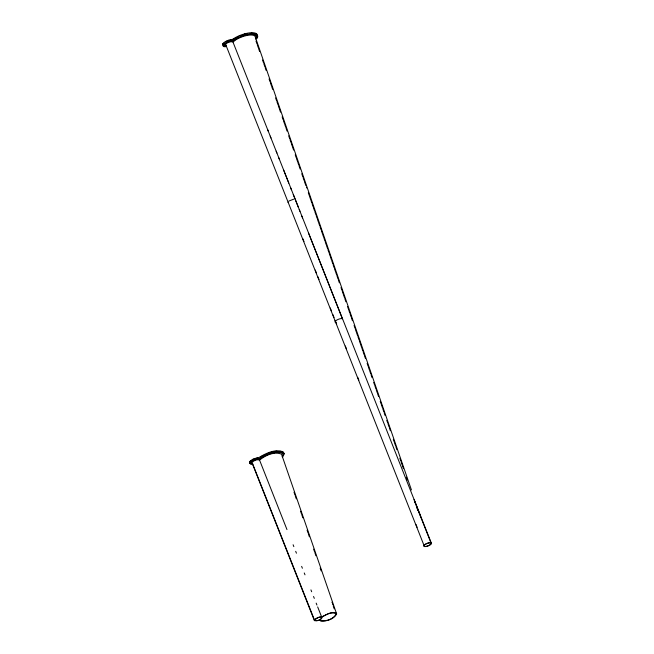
<?xml version="1.0" encoding="UTF-8"?>
<svg xmlns="http://www.w3.org/2000/svg" width="654" height="654" viewBox="0 0 654 654"><rect width="100%" height="100%" fill="white"/><g stroke="black" fill="none" stroke-linecap="round" stroke-linejoin="round"><path stroke-width="0.98" d="M226.031 41.562L226.954 41.202L226.603 41.562M230.478 40.237L231.034 39.869L230.11 40.237M231.418 41.055C229.366 40.94 232.333 42.101 231.009 39.943M240.885 35.52L240.067 35.61M242.315 34.981L243.206 34.564L242.683 34.981M256.384 35.022C254.153 35.177 257.562 35.896 255.951 33.983M250.964 460.596L251.52 460.236M250.049 463.621L251.005 463.31M251.373 461.708L252.338 461.397M251.815 464.471L252.771 464.16M254.61 458.748L255.567 458.438M255.019 459.86L255.976 459.549M257.071 459.321L258.028 459.01M259.074 459.239L260.03 458.928M262.189 455.822L263.145 455.511M262.597 456.933L263.554 456.623M264.29 454.751L265.213 454.391M264.698 455.863L265.655 455.552M266.946 454.898L267.903 454.587M269.276 454.064L270.233 453.753M271.197 452.274L272.154 451.963M271.606 453.386L272.563 453.075M273.871 452.887L274.835 452.576M275.596 451.464L276.307 451.072M276.004 452.576L276.969 452.266M279.618 452.568L280.582 452.257L280.165 451.146M280.991 452.862L281.948 452.552M282.013 453.361L282.969 453.05L282.152 451.881M282.651 454.031L283.607 453.721M282.888 454.857L283.844 454.546L283.435 453.435M282.724 455.813L283.681 455.503M288.054 202.061L288.12 202.495M314.574 620.254C323.248 612.062 323.722 622.346 314.574 620.254L252.55 463.588M223.366 43.524L224.052 43.205M236.454 37.638L235.718 37.875M246.91 33.673L247.604 33.673M256.687 458.135L257.619 457.898M268.892 452.879L269.824 452.642M282.176 456.803L283.108 456.566M286.975 529.577L259.556 460.081C265.401 455.454 274.214 451.146 281.522 454.178L336.622 613.91M321.784 617.335C325.643 614.498 330.818 611.989 335.625 613.346L336.066 614.196C333.352 619.093 326.42 621.406 321.024 620.687C318.653 619.371 322.667 618.847 321.784 617.335L317.664 606.912M288.798 201.089L293.621 199.208M273.568 451.62L274.418 451.464M280.689 451.603L281.539 451.44M238.432 36.657L237.704 36.73L238.416 36.338M266.775 453.549L267.494 453.475M228.581 40.36L228.025 40.728L228.598 40.72M251.34 33.019L251.904 33.019M234.418 38.537L233.83 39.011M225.949 46.058L225.262 46.499L226.161 46.082M253.572 459.28C251.994 458.985 252.82 461.078 253.981 460.391M250.85 461.258C249.288 461.168 250.188 463.065 251.291 462.427M259.556 460.081C256.989 459.108 253.499 460.579 251.978 462.754L314.427 620.654L316.814 620.859L319.667 619.845L320.713 621.055C326.469 621.57 333.744 619.248 336.663 614.016L336.23 613.109C330.066 610.484 325.095 616.828 319.487 617.196C317.631 617.752 314.999 618.406 314.329 620.425M278.898 452.159L277.942 452.47L277.533 451.358M261.248 456.647C259.671 456.329 260.488 458.552 261.657 457.759M251.528 463.923L250.572 464.234L250.163 463.122M331.938 602.22L332.142 602.677M431.427 543.302A4.079 1.373 -21.6 0 0 425.648 544.054A4.079 1.373 -21.6 0 0 425.729 546.564A4.079 1.373 -21.6 0 0 431.427 543.302L232.971 42.052A4.079 1.414 -20.2 0 0 227.805 42.698A4.079 1.414 -20.2 0 0 225.859 45.428M302.843 238.71L303.971 241.563M315.244 270.037L316.373 272.89M317.877 276.683L319.005 279.536M330.278 308.009L331.406 310.863M332.911 314.656L334.039 317.509M335.167 320.354L336.671 324.155M345.312 345.982L346.44 348.835M357.722 377.317L358.842 380.162M415.977 524.459L417.105 527.312M225.597 44.3L423.996 545.395M267.625 129.549L268.369 131.429M270.233 136.122L270.977 138.002M276.176 151.164L276.92 153.044M278.776 157.745L279.52 159.625M283.607 169.966L288.806 183.128M290.662 187.829L291.406 189.709M293.262 194.41L298.461 207.571M299.205 209.452L299.949 211.332M301.805 216.041L302.549 217.921M308.484 232.963L342.377 318.768M414.293 500.719L415.413 503.564M416.165 505.46L431.166 543.392A3.793 1.275 -21.6 0 1 425.86 546.425A3.793 1.275 -21.6 0 1 425.787 544.095A3.793 1.275 -21.6 0 1 431.166 543.392M313.552 596.489L314.296 598.385M316.168 603.119L316.92 605.015M293.098 544.749L293.842 546.63M295.698 551.33L296.442 553.21M301.641 566.372L302.385 568.252M304.249 572.953L304.993 574.833M310.936 589.867L311.68 591.747M414.08 499.419L420.015 514.837M232.971 40.499L232.562 39.387A15.189 5.281 -20.2 0 1 247.743 33.133A15.189 5.281 -20.2 0 1 257.284 34.883M222.916 43.614L223.325 44.725M332.477 603.617L332.894 604.811M411.44 489.96L255.338 37.114A12.647 4.39 -20.3 0 0 246.313 35.594A12.647 4.39 -20.3 0 0 232.988 42.052M255.992 41.014L256.973 43.859M257.3 44.807L258.281 47.652M258.608 48.6L259.589 51.445M262.532 59.98L263.513 62.825M263.84 63.773L264.813 66.618M265.14 67.566L266.121 70.411M269.064 78.938L270.045 81.783M270.372 82.731L271.353 85.576M271.68 86.524L272.661 89.369M275.604 97.904L276.585 100.749M276.912 101.697L277.893 104.542M278.22 105.49L279.201 108.335M279.528 109.283L280.509 112.128M282.144 116.87L283.125 119.715M283.452 120.663L284.433 123.508M284.76 124.456L285.741 127.301M286.068 128.249L287.049 131.094M288.684 135.836L289.665 138.681M289.992 139.629L290.973 142.474M291.3 143.422L292.281 146.267M292.608 147.215L293.589 150.06M295.224 154.802L296.205 157.647M296.532 158.595L297.513 161.44M297.84 162.388L298.821 165.233M299.148 166.181L300.129 169.026M301.764 173.768L302.745 176.613M303.072 177.561L304.053 180.398M304.38 181.346L305.361 184.191M308.304 192.726L309.285 195.571M309.612 196.519L310.585 199.364M310.912 200.312L311.893 203.157M312.22 204.105L313.201 206.95M313.528 207.898L314.509 210.743M314.836 211.692L315.817 214.537M316.144 215.485L317.125 218.33M317.452 219.278L318.433 222.123M318.76 223.071L319.741 225.916M320.068 226.864L321.049 229.709M321.376 230.658L322.357 233.503M322.684 234.451L323.665 237.296M323.992 238.244L324.973 241.089M325.3 242.037L326.281 244.882M326.608 245.83L327.589 248.675M327.916 249.624L328.897 252.469M329.224 253.417L330.205 256.262M330.532 257.21L331.513 260.055M331.84 261.003L332.821 263.848M333.148 264.796L334.129 267.641M334.456 268.59L335.437 271.435M335.764 272.383L336.745 275.228M337.072 276.176L338.053 279.021M338.38 279.969L339.361 282.814M340.996 287.547L341.977 290.392M342.304 291.341L343.285 294.186M343.612 295.134L344.593 297.979M344.92 298.927L345.901 301.772M347.536 306.513L348.517 309.358M348.844 310.307L349.825 313.152M350.152 314.1L351.133 316.945M351.46 317.893L352.441 320.738M354.076 325.479L355.057 328.324M355.384 329.273L356.356 332.118M356.683 333.066L357.664 335.911M357.991 336.859L358.972 339.704M359.299 340.652L360.28 343.497M360.607 344.445L361.588 347.29M361.915 348.239L362.896 351.084M363.223 352.032L364.204 354.877M364.531 355.825L365.512 358.67M367.147 363.411L368.128 366.256M368.455 367.205L369.436 370.05M369.763 370.998L370.744 373.843M371.071 374.791L372.052 377.636M373.687 382.377L374.668 385.222M374.995 386.171L375.976 389.016M376.303 389.964L377.284 392.809M377.611 393.749L378.592 396.594M380.227 401.335L381.208 404.18M381.535 405.128L382.516 407.973M382.843 408.922L383.824 411.767M384.151 412.715L385.132 415.56M386.767 420.301L387.748 423.146M388.075 424.094L389.056 426.939M389.383 427.888L390.364 430.733M393.307 439.267L394.288 442.112M394.615 443.06L395.596 445.905M395.923 446.854L396.904 449.699M399.847 458.233L400.828 461.078M401.155 462.026L402.128 464.871M402.455 465.82L403.436 468.665M406.379 477.199L407.36 480.044M294.014 492.225L294.995 495.07M295.322 496.018L296.303 498.863M300.554 511.191L301.535 514.036M301.862 514.984L302.843 517.829M307.094 530.157L308.075 533.002M308.402 533.95L309.383 536.795M313.634 549.123L314.615 551.968M314.942 552.908L315.923 555.753M320.174 568.081L321.155 570.926M333.246 606.013L334.227 608.858M305.655 184.886L305.892 185.597M417.039 508.084L417.767 510.439M306.432 187.183L306.669 187.984M420.359 515.785L420.694 517.052M335.764 322.496A4.079 1.373 -21.6 0 1 336.736 320.1A4.079 1.373 -21.6 0 1 342.083 318.661M225.434 46.777A6.605 2.297 -20.2 0 1 225.058 43.156A6.605 2.297 -20.2 0 1 234.582 40.679M231.475 41.693A15.189 5.281 -20.2 0 1 249.812 33.983A15.189 5.281 -20.2 0 1 256.948 38.529M223.676 45.543A6.605 2.297 -20.2 0 1 225.262 41.66A6.605 2.297 -20.2 0 1 233.96 39.502M223.488 45.527L224.42 45.289L223.488 45.527M223.774 44.636L224.706 44.398L223.774 44.636M224.011 46.132L224.943 45.894L224.011 46.132M224.821 43.614L225.753 43.377L224.821 43.614M226.464 42.608L227.396 42.363L226.464 42.608M228.467 41.766L229.399 41.529L228.467 41.766M232.522 41.145L233.445 40.908L232.522 41.145M234.148 39.976L235.08 39.73L234.148 39.976M236.037 38.839L236.969 38.594L236.037 38.839M238.146 37.769L239.078 37.531L238.146 37.769M240.394 36.804L241.326 36.567L240.394 36.804M242.716 35.97L243.648 35.733L242.716 35.97M244.637 34.18L245.569 33.943L244.637 34.18M245.054 35.291L245.978 35.054L245.054 35.291M247.318 34.793L248.25 34.548L247.318 34.793M249.452 34.482L250.384 34.245L249.452 34.482M251.389 34.376L252.313 34.131L251.389 34.376M253.065 34.466L253.997 34.229L253.065 34.466M254.431 34.768L255.362 34.531L254.431 34.768M256.09 35.929L257.022 35.692L256.09 35.929M255.591 38.782L256.523 38.545L255.591 38.782M256.335 36.755L257.267 36.518L256.335 36.755M256.164 37.719L257.096 37.482L256.164 37.719M249.493 461.634L249.566 463.604C251.34 460.097 255.927 459.002 259.556 458.519C266.472 454.366 275.718 449.707 283.713 453.059L284.277 454.023L283.305 451.947C275.309 448.595 266.055 453.255 259.147 457.408L253.572 458.814L249.493 461.634"/></g></svg>
